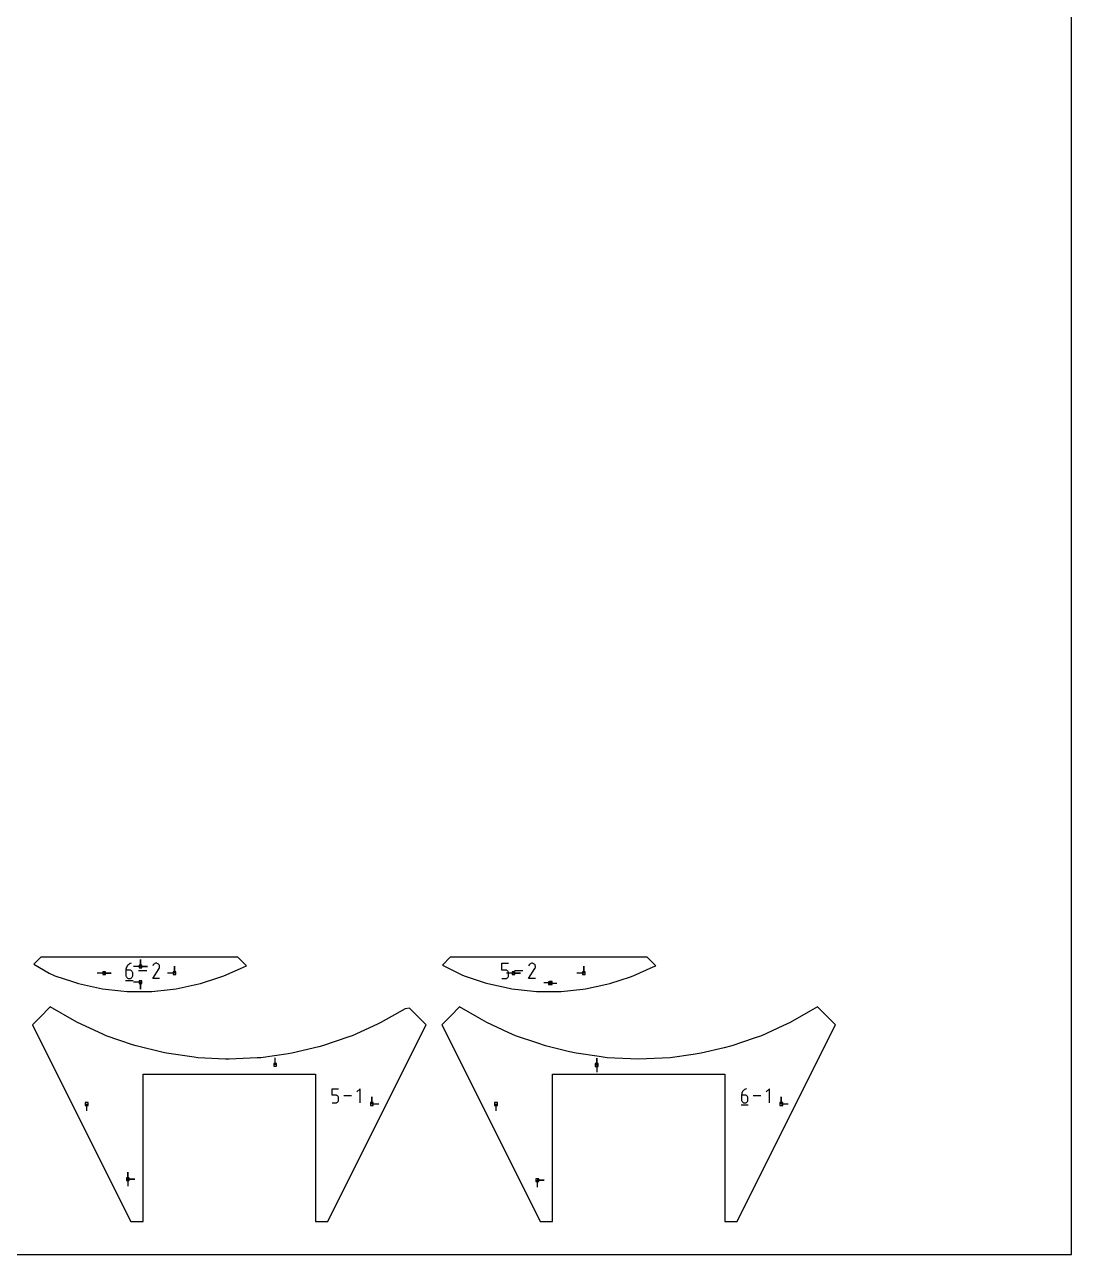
# Model space of a CAD drawing. Extents: x 0 to 800, y 0 to 1000.
# Drawn here: x 587.3 to 800, y 0 to 250 of the extents above; entities that cross this region are included whole.
import ezdxf

# ---------------------------------------------------------------- set-up
doc = ezdxf.new("R2010")
doc.units = 0

msp = doc.modelspace()

# ---------------------------------------------------------------- linework, layer by layer
at = {"layer": 'annotation', "color": 1}
for p, q in [((629.394377, 60.410137), (629.394377, 60.410137)), ((712.569384, 60.410141), (712.569384, 60.410141)), ((607.902098, 58.005321), (607.886707, 57.793744)), ((607.886707, 57.793744), (607.886707, 56.753353)), ((608.581806, 57.793744), (607.886707, 57.793744)), ((607.947022, 58.208604), (607.902098, 58.005321)), ((608.019602, 58.401075), (607.947022, 58.208604)), ((608.117963, 58.580211), (608.019602, 58.401075)), ((608.240229, 58.743493), (608.117963, 58.580211)), ((608.384524, 58.888401), (608.240229, 58.743493)), ((608.548973, 59.012413), (608.384524, 58.888401)), ((608.731699, 59.11301), (608.548973, 59.012413)), ((608.706821, 57.782587), (608.581806, 57.793744)), ((608.824456, 57.750411), (608.706821, 57.782587)), ((608.930827, 59.187671), (608.731699, 59.11301)), ((608.932754, 57.699156), (608.824456, 57.750411)), ((608.930827, 59.187671), (608.930827, 59.187671)), ((609.029759, 57.630762), (608.932754, 57.699156)), ((609.113514, 57.54717), (609.029759, 57.630762)), ((609.182062, 57.45032), (609.113514, 57.54717)), ((610.865958, 58.526159), (609.437208, 58.526159)), ((612.162566, 57.62257), (610.451025, 57.62257)), ((610.865958, 58.526159), (610.865958, 59.954909)), ((610.865958, 58.526159), (610.865958, 59.954909)), ((610.865958, 59.954909), (610.865958, 58.526159)), ((610.865958, 58.526159), (610.865958, 59.954909)), ((610.865958, 59.954909), (610.865958, 58.526159)), ((610.865958, 58.526159), (612.294708, 58.526159)), ((610.865958, 58.526159), (612.294708, 58.526159)), ((612.294708, 58.526159), (610.865958, 58.526159)), ((613.336334, 56.057443), (614.620923, 58.125466)), ((613.429577, 58.839606), (613.338297, 58.664506)), ((613.502014, 58.942323), (613.429577, 58.839606)), ((613.588923, 59.028069), (613.502014, 58.942323)), ((613.687661, 59.096155), (613.588923, 59.028069)), ((613.795583, 59.145896), (613.687661, 59.096155)), ((613.910046, 59.176605), (613.795583, 59.145896)), ((614.028409, 59.187595), (613.910046, 59.176605)), ((614.148026, 59.178179), (614.028409, 59.187595)), ((614.266256, 59.147671), (614.148026, 59.178179)), ((614.380455, 59.095385), (614.266256, 59.147671)), ((614.482593, 59.022857), (614.380455, 59.095385)), ((614.380455, 59.095385), (614.380455, 59.095385)), ((614.567992, 58.935823), (614.482593, 59.022857)), ((614.635892, 58.836952), (614.567992, 58.935823)), ((614.620923, 58.125466), (614.622458, 58.127366)), ((614.620923, 58.125466), (614.620923, 58.125466)), ((614.622458, 58.127366), (614.623931, 58.129282)), ((614.623931, 58.129282), (614.62535, 58.131231)), ((614.62535, 58.131231), (614.626726, 58.133228)), ((614.626726, 58.133228), (614.628068, 58.13529)), ((614.628068, 58.13529), (614.629385, 58.137433)), ((614.629385, 58.137433), (614.630688, 58.139672)), ((614.630688, 58.139672), (614.631986, 58.142025)), ((614.631986, 58.142025), (614.633289, 58.144507)), ((614.633289, 58.144507), (614.68633, 58.258389)), ((614.633289, 58.144507), (614.633289, 58.144507)), ((614.685534, 58.72891), (614.635892, 58.836952)), ((614.716158, 58.614366), (614.685534, 58.72891)), ((614.68633, 58.258389), (614.717315, 58.376438)), ((614.727005, 58.495986), (614.716158, 58.614366)), ((614.717315, 58.376438), (614.727005, 58.495986)), ((617.776734, 57.181397), (617.776734, 58.610147)), ((617.776734, 57.181397), (617.776734, 58.610147)), ((617.776734, 58.610147), (617.776734, 57.181397)), ((684.26873, 57.793744), (684.26873, 59.187671)), ((684.26873, 59.187671), (685.658928, 59.187671)), ((684.963829, 57.793744), (684.26873, 57.793744)), ((685.088638, 57.782587), (684.963829, 57.793744)), ((685.206163, 57.750411), (685.088638, 57.782587)), ((685.314429, 57.699156), (685.206163, 57.750411)), ((685.411459, 57.630762), (685.314429, 57.699156)), ((685.495279, 57.54717), (685.411459, 57.630762)), ((685.563912, 57.45032), (685.495279, 57.54717)), ((688.54459, 57.62257), (686.833049, 57.62257)), ((689.718358, 56.057443), (691.002946, 58.125466)), ((689.8116, 58.839606), (689.720321, 58.664506)), ((689.884038, 58.942323), (689.8116, 58.839606)), ((689.970947, 59.028069), (689.884038, 58.942323)), ((690.069684, 59.096155), (689.970947, 59.028069)), ((690.177606, 59.145896), (690.069684, 59.096155)), ((690.29207, 59.176605), (690.177606, 59.145896)), ((690.410432, 59.187595), (690.29207, 59.176605)), ((690.53005, 59.178179), (690.410432, 59.187595)), ((690.64828, 59.147671), (690.53005, 59.178179)), ((690.762478, 59.095385), (690.64828, 59.147671)), ((690.864617, 59.022857), (690.762478, 59.095385)), ((690.762478, 59.095385), (690.762478, 59.095385)), ((690.950016, 58.935823), (690.864617, 59.022857)), ((691.017916, 58.836952), (690.950016, 58.935823)), ((691.002946, 58.125466), (691.004482, 58.127366)), ((691.002946, 58.125466), (691.002946, 58.125466)), ((691.004482, 58.127366), (691.005955, 58.129282)), ((691.005955, 58.129282), (691.007374, 58.131231)), ((691.007374, 58.131231), (691.00875, 58.133228)), ((691.00875, 58.133228), (691.010091, 58.13529)), ((691.010091, 58.13529), (691.011409, 58.137433)), ((691.011409, 58.137433), (691.012712, 58.139672)), ((691.012712, 58.139672), (691.01401, 58.142025)), ((691.01401, 58.142025), (691.015313, 58.144507)), ((691.015313, 58.144507), (691.068353, 58.258389)), ((691.015313, 58.144507), (691.015313, 58.144507)), ((691.067558, 58.72891), (691.017916, 58.836952)), ((691.098181, 58.614366), (691.067558, 58.72891)), ((691.068353, 58.258389), (691.099339, 58.376438)), ((691.109028, 58.495986), (691.098181, 58.614366)), ((691.099339, 58.376438), (691.109028, 58.495986)), ((700.951732, 57.181397), (700.951732, 58.610147)), ((700.951732, 57.181397), (700.951732, 58.610147)), ((700.951732, 58.610147), (700.951732, 57.181397)), ((603.478932, 57.181397), (602.050182, 57.181397)), ((603.478932, 57.181397), (604.907681, 57.181397)), ((603.478932, 57.181397), (604.907681, 57.181397)), ((604.907681, 57.181397), (603.478932, 57.181397)), ((607.799648, 55.666193), (609.364749, 55.666193)), ((607.886707, 56.753353), (607.886707, 56.753353)), ((607.886707, 56.753353), (607.897929, 56.628311)), ((607.897929, 56.628311), (607.930276, 56.510603)), ((607.930276, 56.510603), (607.981767, 56.402201)), ((607.981767, 56.402201), (608.05042, 56.305072)), ((608.05042, 56.305072), (608.134256, 56.221187)), ((608.134256, 56.221187), (608.231293, 56.152514)), ((608.231293, 56.152514), (608.339551, 56.101024)), ((608.339551, 56.101024), (608.457049, 56.068686)), ((608.457049, 56.068686), (608.581806, 56.057469)), ((608.581806, 56.057469), (608.706821, 56.068686)), ((608.581806, 56.057469), (608.581806, 56.057469)), ((608.706821, 56.068686), (608.824456, 56.101024)), ((608.824456, 56.101024), (608.932754, 56.152514)), ((608.932754, 56.152514), (609.029759, 56.221187)), ((609.029759, 56.221187), (609.113514, 56.305072)), ((609.113514, 56.305072), (609.182062, 56.402201)), ((609.233448, 57.342153), (609.182062, 57.45032)), ((609.182062, 56.402201), (609.233448, 56.510603)), ((609.265714, 57.224608), (609.233448, 57.342153)), ((609.233448, 56.510603), (609.265714, 56.628311)), ((609.276905, 57.099626), (609.265714, 57.224608)), ((609.265714, 56.628311), (609.276905, 56.753353)), ((609.276905, 56.753353), (609.276905, 57.099626)), ((609.276905, 57.099626), (609.276905, 57.099626)), ((610.865958, 55.360386), (609.437208, 55.360386)), ((610.865958, 55.360386), (610.865958, 53.931636)), ((610.865958, 55.360386), (610.865958, 53.931636)), ((610.865958, 53.931636), (610.865958, 55.360386)), ((614.726532, 56.057443), (613.336334, 56.057443)), ((617.776734, 57.181397), (616.347984, 57.181397)), ((674.799269, 57.446803), (674.799269, 57.446803)), ((684.26873, 56.057469), (684.963829, 56.057469)), ((684.963829, 56.057469), (685.088586, 56.068686)), ((684.963829, 56.057469), (684.963829, 56.057469)), ((685.088586, 56.068686), (685.206084, 56.101024)), ((685.206084, 56.101024), (685.314341, 56.152514)), ((686.65393, 57.181397), (685.22518, 57.181397)), ((685.314341, 56.152514), (685.411379, 56.221187)), ((685.411379, 56.221187), (685.495214, 56.305072)), ((685.495214, 56.305072), (685.563868, 56.402201)), ((685.563868, 56.402201), (685.615359, 56.510603)), ((685.615381, 57.342153), (685.563912, 57.45032)), ((685.615359, 56.510603), (685.647706, 56.628311)), ((685.647712, 57.224608), (685.615381, 57.342153)), ((685.647706, 56.628311), (685.658928, 56.753353)), ((685.658928, 57.099626), (685.647712, 57.224608)), ((685.658928, 56.753353), (685.658928, 57.099626)), ((685.658928, 57.099626), (685.658928, 57.099626)), ((686.65393, 57.181397), (688.08268, 57.181397)), ((686.65393, 57.181397), (688.08268, 57.181397)), ((688.08268, 57.181397), (686.65393, 57.181397)), ((691.108556, 56.057443), (689.718358, 56.057443)), ((694.209832, 55.178163), (692.781082, 55.178163)), ((694.040956, 55.124537), (695.469706, 55.124537)), ((700.951732, 57.181397), (699.522982, 57.181397)), ((638.221053, 38.524051), (638.221053, 39.952801)), ((703.55372, 38.490963), (703.55372, 39.919713)), ((703.55372, 38.490963), (703.55372, 39.919713)), ((703.55372, 39.919713), (703.55372, 38.490963)), ((703.55372, 38.490963), (703.55372, 37.062213)), ((649.817181, 32.392324), (649.817181, 33.67496)), ((649.817181, 33.67496), (651.096386, 33.67496)), ((655.471909, 33.67496), (654.831584, 33.034455)), ((655.471909, 30.794672), (655.471909, 33.67496)), ((733.006342, 32.587008), (732.992179, 32.392324)), ((733.047679, 32.774062), (733.006342, 32.587008)), ((733.114464, 32.951165), (733.047679, 32.774062)), ((733.204972, 33.116), (733.114464, 32.951165)), ((733.317476, 33.266245), (733.204972, 33.116)), ((733.450251, 33.399583), (733.317476, 33.266245)), ((733.60157, 33.513695), (733.450251, 33.399583)), ((733.769708, 33.60626), (733.60157, 33.513695)), ((733.952938, 33.67496), (733.769708, 33.60626)), ((733.952938, 33.67496), (733.952938, 33.67496)), ((738.646907, 33.67496), (738.006582, 33.034455)), ((738.646907, 30.794672), (738.646907, 33.67496)), ((599.908836, 30.587928), (599.908835, 29.159178)), ((650.456783, 32.392324), (649.817181, 32.392324)), ((649.817181, 30.794672), (650.456783, 30.794672)), ((650.571627, 32.382058), (650.456783, 32.392324)), ((650.456783, 30.794672), (650.57158, 30.804994)), ((650.456783, 30.794672), (650.456783, 30.794672)), ((650.57158, 30.804994), (650.679696, 30.83475)), ((650.679769, 32.352451), (650.571627, 32.382058)), ((650.679696, 30.83475), (650.779311, 30.88213)), ((650.779391, 32.305288), (650.679769, 32.352451)), ((650.779311, 30.88213), (650.8686, 30.945319)), ((650.868675, 32.242355), (650.779391, 32.305288)), ((650.8686, 30.945319), (650.945743, 31.022507)), ((650.945802, 32.165437), (650.868675, 32.242355)), ((650.945743, 31.022507), (651.008915, 31.111881)), ((651.008955, 32.076319), (650.945802, 32.165437)), ((651.008915, 31.111881), (651.056295, 31.211629)), ((651.056316, 31.976787), (651.008955, 32.076319)), ((651.056295, 31.211629), (651.086059, 31.319938)), ((651.086065, 31.868627), (651.056316, 31.976787)), ((651.086059, 31.319938), (651.096386, 31.434997)), ((651.096386, 31.753624), (651.086065, 31.868627)), ((651.096386, 31.434997), (651.096386, 31.753624)), ((651.096386, 31.753624), (651.096386, 31.753624)), ((653.751657, 32.234816), (652.176765, 32.234816)), ((657.876138, 30.587928), (657.876138, 32.016678)), ((657.876138, 30.587928), (657.876138, 32.016678)), ((657.876138, 32.016678), (657.876138, 30.587928)), ((657.876138, 30.587928), (659.304888, 30.587928)), ((683.083834, 30.587928), (683.083834, 29.159178)), ((732.912071, 30.434636), (734.352215, 30.434636)), ((732.992179, 32.392324), (732.992179, 31.434997)), ((733.631782, 32.392324), (732.992179, 32.392324)), ((732.992179, 31.434997), (732.992179, 31.434997)), ((732.992179, 31.434997), (733.002506, 31.319938)), ((733.002506, 31.319938), (733.03227, 31.211629)), ((733.03227, 31.211629), (733.07965, 31.111881)), ((733.07965, 31.111881), (733.142822, 31.022507)), ((733.142822, 31.022507), (733.219965, 30.945319)), ((733.219965, 30.945319), (733.309254, 30.88213)), ((733.309254, 30.88213), (733.408869, 30.83475)), ((733.408869, 30.83475), (733.516985, 30.804994)), ((733.516985, 30.804994), (733.631782, 30.794672)), ((733.746816, 32.382058), (733.631782, 32.392324)), ((733.631782, 30.794672), (733.746816, 30.804994)), ((733.631782, 30.794672), (733.631782, 30.794672)), ((733.855059, 32.352451), (733.746816, 32.382058)), ((733.746816, 30.804994), (733.855059, 30.83475)), ((733.95471, 32.305288), (733.855059, 32.352451)), ((733.855059, 30.83475), (733.95471, 30.88213)), ((734.04397, 32.242355), (733.95471, 32.305288)), ((733.95471, 30.88213), (734.04397, 30.945319)), ((734.121038, 32.165437), (734.04397, 32.242355)), ((734.04397, 30.945319), (734.121038, 31.022507)), ((734.184114, 32.076319), (734.121038, 32.165437)), ((734.121038, 31.022507), (734.184114, 31.111881)), ((734.231397, 31.976787), (734.184114, 32.076319)), ((734.184114, 31.111881), (734.231397, 31.211629)), ((734.261087, 31.868627), (734.231397, 31.976787)), ((734.231397, 31.211629), (734.261087, 31.319938)), ((734.271384, 31.753624), (734.261087, 31.868627)), ((734.261087, 31.319938), (734.271384, 31.434997)), ((734.271384, 31.434997), (734.271384, 31.753624)), ((734.271384, 31.753624), (734.271384, 31.753624)), ((736.926655, 32.234816), (735.351763, 32.234816)), ((741.051136, 30.587928), (741.051136, 32.016678)), ((741.051136, 30.587928), (741.051136, 32.016678)), ((741.051136, 32.016678), (741.051136, 30.587928)), ((741.051136, 30.587928), (742.479886, 30.587928)), ((608.296862, 15.286875), (608.296862, 16.715625)), ((608.296862, 15.286875), (608.296862, 16.715625)), ((608.296862, 16.715625), (608.296862, 15.286875)), ((608.296862, 15.286875), (608.296862, 16.715625)), ((608.296862, 16.715625), (608.296862, 15.286875)), ((608.296862, 15.286875), (609.725612, 15.286875)), ((608.296862, 15.286875), (609.725612, 15.286875)), ((609.725612, 15.286875), (608.296862, 15.286875)), ((608.296862, 15.286875), (608.296862, 13.858125)), ((691.471861, 15.079014), (691.47186, 13.650264)), ((691.471861, 15.079014), (692.900611, 15.079013)), ((691.471861, 15.079014), (692.900611, 15.079013)), ((692.900611, 15.079013), (691.471861, 15.079014))]:
    msp.add_line(p, q, dxfattribs=at)
at = {"layer": 'boundary', "color": 5}
for p, q in [((590.627833, 60.410162), (589.187496, 58.969826)), ((605.727833, 60.410162), (590.627833, 60.410162)), ((630.627832, 60.410162), (605.727833, 60.410162)), ((631.501289, 59.536706), (630.627832, 60.410162)), ((673.802831, 60.410162), (672.200529, 58.807861)), ((686.102831, 60.410162), (673.802831, 60.410162)), ((713.802831, 60.410162), (686.102831, 60.410162)), ((714.514322, 59.698671), (713.802831, 60.410162)), ((589.187496, 58.969826), (592.299833, 57.143084)), ((627.789561, 56.618799), (631.196906, 58.150534)), ((631.196906, 58.150534), (632.363178, 58.674818)), ((632.363178, 58.674818), (631.501289, 59.536706)), ((672.200529, 58.807861), (676.115138, 56.855241)), ((710.964559, 56.618799), (715.012211, 58.438376)), ((715.538176, 58.674818), (714.514322, 59.698671)), ((715.012211, 58.438376), (715.538176, 58.674818)), ((592.299833, 57.143084), (593.466105, 56.618799)), ((593.466105, 56.618799), (597.015943, 55.454808)), ((597.015943, 55.454808), (598.230987, 55.056395)), ((598.230987, 55.056395), (601.883753, 54.27312)), ((621.774404, 54.788294), (623.024678, 55.056395)), ((623.024678, 55.056395), (626.574517, 56.220386)), ((626.574517, 56.220386), (627.789561, 56.618799)), ((676.115138, 56.855241), (676.641103, 56.618799)), ((676.641103, 56.618799), (680.858025, 55.236071)), ((680.858025, 55.236071), (681.405985, 55.056395)), ((681.405985, 55.056395), (685.745176, 54.125927)), ((705.635828, 54.935487), (706.199677, 55.056395)), ((706.199677, 55.056395), (710.416598, 56.439123)), ((710.416598, 56.439123), (710.964559, 56.618799)), ((601.883753, 54.27312), (603.134027, 54.005019)), ((603.134027, 54.005019), (606.849012, 53.611185)), ((606.849012, 53.611185), (608.120583, 53.476383)), ((608.120583, 53.476383), (611.856386, 53.476383)), ((611.856386, 53.476383), (613.135082, 53.476383)), ((613.135082, 53.476383), (616.850067, 53.870217)), ((616.850067, 53.870217), (618.121639, 54.005019)), ((618.121639, 54.005019), (621.774404, 54.788294)), ((685.745176, 54.125927), (686.309025, 54.005019)), ((686.309025, 54.005019), (690.722129, 53.537176)), ((690.722129, 53.537176), (691.295582, 53.476383)), ((691.295582, 53.476383), (695.733414, 53.476383)), ((695.733414, 53.476383), (696.31008, 53.476383)), ((696.31008, 53.476383), (700.723184, 53.944226)), ((700.723184, 53.944226), (701.296637, 54.005019)), ((701.296637, 54.005019), (705.635828, 54.935487)), ((592.526371, 50.301383), (590.38238, 48.157391)), ((597.436123, 47.480147), (592.526371, 50.301383)), ((665.537199, 50.022786), (664.620613, 49.934782)), ((668.892486, 46.667499), (665.537199, 50.022786)), ((675.70137, 50.301383), (673.89654, 48.496554)), ((679.834438, 47.926444), (675.70137, 50.301383)), ((748.4336, 50.301383), (747.018927, 49.488485)), ((749.05136, 49.683623), (748.4336, 50.301383)), ((590.38238, 48.157391), (588.892487, 46.667499)), ((664.620613, 49.934782), (659.71086, 47.113547)), ((673.89654, 48.496554), (672.067486, 46.667499)), ((681.249111, 47.113547), (679.834438, 47.926444)), ((747.018927, 49.488485), (742.885859, 47.113547)), ((752.067484, 46.667499), (749.05136, 49.683623)), ((588.892487, 46.667499), (602.742487, 18.9675)), ((598.074113, 47.113547), (597.436123, 47.480147)), ((603.228934, 44.769863), (598.074113, 47.113547)), ((659.041026, 46.809001), (653.886205, 44.465317)), ((655.042486, 18.9675), (668.892486, 46.667499)), ((659.71086, 47.113547), (659.041026, 46.809001)), ((672.067486, 46.667499), (684.517485, 21.7675)), ((685.58848, 45.140615), (681.249111, 47.113547)), ((687.073766, 44.465317), (685.58848, 45.140615)), ((741.400573, 46.438249), (737.061204, 44.465317)), ((739.617484, 21.7675), (752.067484, 46.667499)), ((742.885859, 47.113547), (741.400573, 46.438249)), ((603.898768, 44.465317), (603.228934, 44.769863)), ((609.252344, 42.620249), (603.898768, 44.465317)), ((609.948005, 42.380494), (609.252344, 42.620249)), ((653.190544, 44.225563), (647.836968, 42.380494)), ((653.886205, 44.465317), (653.190544, 44.225563)), ((691.580449, 42.912124), (687.073766, 44.465317)), ((693.123003, 42.380494), (691.580449, 42.912124)), ((735.518649, 43.933688), (731.011967, 42.380494)), ((737.061204, 44.465317), (735.518649, 43.933688)), ((615.452226, 41.050615), (609.948005, 42.380494)), ((616.167462, 40.877807), (615.452226, 41.050615)), ((621.772874, 40.07507), (616.167462, 40.877807)), ((622.50126, 39.97076), (621.772874, 40.07507)), ((640.889125, 40.773496), (635.283713, 39.97076)), ((641.617511, 40.877807), (640.889125, 40.773496)), ((647.121732, 42.207686), (641.617511, 40.877807)), ((647.836968, 42.380494), (647.121732, 42.207686)), ((697.7565, 41.260992), (693.123003, 42.380494)), ((699.342461, 40.877807), (697.7565, 41.260992)), ((704.061141, 40.202056), (699.342461, 40.877807)), ((705.676258, 39.97076), (704.061141, 40.202056)), ((723.177392, 40.64651), (718.458711, 39.97076)), ((724.792509, 40.877807), (723.177392, 40.64651)), ((729.426006, 41.997309), (724.792509, 40.877807)), ((731.011967, 42.380494), (729.426006, 41.997309)), ((628.157497, 39.702377), (622.50126, 39.97076)), ((628.892487, 39.667502), (628.157497, 39.702377)), ((634.548723, 39.935885), (628.892487, 39.667502)), ((635.283713, 39.97076), (634.548723, 39.935885)), ((710.437723, 39.744833), (705.676258, 39.97076)), ((712.067485, 39.667502), (710.437723, 39.744833)), ((716.82895, 39.893429), (712.067485, 39.667502)), ((718.458711, 39.97076), (716.82895, 39.893429)), ((611.392487, 13.967496), (611.392487, 36.6675)), ((611.392487, 36.6675), (619.909149, 36.6675)), ((619.909149, 36.6675), (646.392486, 36.6675)), ((646.392486, 36.6675), (646.392486, 13.967496)), ((694.567486, 16.767496), (694.567486, 36.6675)), ((694.567486, 36.6675), (706.350814, 36.6675)), ((706.350814, 36.6675), (729.567484, 36.6675)), ((729.567484, 36.6675), (729.567484, 16.767497)), ((684.517485, 21.7675), (692.067485, 6.6675)), ((732.067484, 6.6675), (739.617484, 21.7675)), ((602.742487, 18.9675), (608.892487, 6.6675)), ((648.892486, 6.6675), (655.042486, 18.9675)), ((694.567486, 6.6675), (694.567486, 16.767496)), ((729.567484, 16.767497), (729.567484, 6.6675)), ((611.392487, 6.6675), (611.392487, 13.967496)), ((646.392486, 13.967496), (646.392486, 6.6675)), ((608.892487, 6.6675), (610.871059, 6.6675)), ((610.871059, 6.6675), (611.392487, 6.6675)), ((646.392486, 6.6675), (646.913914, 6.6675)), ((646.913914, 6.6675), (648.892486, 6.6675)), ((692.067485, 6.6675), (693.846057, 6.6675)), ((693.846057, 6.6675), (694.567486, 6.6675)), ((729.567484, 6.6675), (730.288913, 6.6675)), ((730.288913, 6.6675), (732.067484, 6.6675))]:
    msp.add_line(p, q, dxfattribs=at)
at = {"layer": 'frame', "color": 5}
for p, q in [((800, 0), (800, 1000)), ((0, 0), (800, 0))]:
    msp.add_line(p, q, dxfattribs=at)
at = {"layer": 'hole', "color": 5}
for p, q in [((611.151708, 58.811909), (610.580208, 58.811909)), ((610.580208, 58.811909), (610.580208, 58.240409)), ((610.580208, 58.240409), (611.151708, 58.240409)), ((611.151708, 58.240409), (611.151708, 58.811909)), ((603.764682, 57.467147), (603.193182, 57.467147)), ((603.193182, 57.467147), (603.193182, 56.895647)), ((603.193182, 56.895647), (603.764682, 56.895647)), ((603.764682, 56.895647), (603.764682, 57.467147)), ((611.151708, 55.646136), (610.580208, 55.646136)), ((610.580208, 55.646136), (610.580208, 55.074636)), ((610.580208, 55.074636), (611.151708, 55.074636)), ((611.151708, 55.074636), (611.151708, 55.646136)), ((618.062484, 57.467147), (617.490984, 57.467147)), ((617.490984, 57.467147), (617.490984, 56.895647)), ((617.490984, 56.895647), (618.062484, 56.895647)), ((618.062484, 56.895647), (618.062484, 57.467147)), ((686.93968, 57.467147), (686.36818, 57.467147)), ((686.36818, 57.467147), (686.36818, 56.895647)), ((686.36818, 56.895647), (686.93968, 56.895647)), ((686.93968, 56.895647), (686.93968, 57.467147)), ((694.326706, 55.410287), (693.755206, 55.410287)), ((693.755206, 55.410287), (693.755206, 54.838787)), ((694.495582, 55.463913), (693.924082, 55.463913)), ((693.924082, 55.463913), (693.924082, 54.892413)), ((694.326706, 54.838787), (694.326706, 55.410287)), ((694.495582, 54.892413), (694.495582, 55.463913)), ((701.237482, 57.467147), (700.665982, 57.467147)), ((700.665982, 57.467147), (700.665982, 56.895647)), ((700.665982, 56.895647), (701.237482, 56.895647)), ((701.237482, 56.895647), (701.237482, 57.467147)), ((693.755206, 54.838787), (694.326706, 54.838787)), ((693.924082, 54.892413), (694.495582, 54.892413)), ((638.506803, 38.809801), (637.935303, 38.809801)), ((637.935303, 38.809801), (637.935303, 38.238301)), ((637.935303, 38.238301), (638.506803, 38.238301)), ((638.506803, 38.238301), (638.506803, 38.809801)), ((703.83947, 38.776713), (703.26797, 38.776713)), ((703.26797, 38.776713), (703.26797, 38.205213)), ((703.26797, 38.205213), (703.83947, 38.205213)), ((703.83947, 38.205213), (703.83947, 38.776713)), ((600.194586, 30.873678), (599.623086, 30.873678)), ((599.623086, 30.873678), (599.623086, 30.302178)), ((599.623086, 30.302178), (600.194586, 30.302178)), ((600.194586, 30.302178), (600.194586, 30.873678)), ((658.161888, 30.873678), (657.590388, 30.873678)), ((657.590388, 30.873678), (657.590388, 30.302178)), ((657.590388, 30.302178), (658.161888, 30.302178)), ((658.161888, 30.302178), (658.161888, 30.873678)), ((683.369584, 30.873678), (682.798084, 30.873678)), ((682.798084, 30.873678), (682.798084, 30.302178)), ((682.798084, 30.302178), (683.369584, 30.302178)), ((683.369584, 30.302178), (683.369584, 30.873678)), ((741.336886, 30.873678), (740.765386, 30.873678)), ((740.765386, 30.873678), (740.765386, 30.302178)), ((740.765386, 30.302178), (741.336886, 30.302178)), ((741.336886, 30.302178), (741.336886, 30.873678)), ((608.582612, 15.572625), (608.011112, 15.572625)), ((608.011112, 15.572625), (608.011112, 15.001125)), ((608.011112, 15.001125), (608.582612, 15.001125)), ((608.582612, 15.001125), (608.582612, 15.572625)), ((691.757611, 15.364764), (691.186111, 15.364764)), ((691.186111, 15.364764), (691.186111, 14.793264)), ((691.757611, 14.793264), (691.757611, 15.364764)), ((691.186111, 14.793264), (691.757611, 14.793264))]:
    msp.add_line(p, q, dxfattribs=at)

doc.saveas('drawing.dxf')
